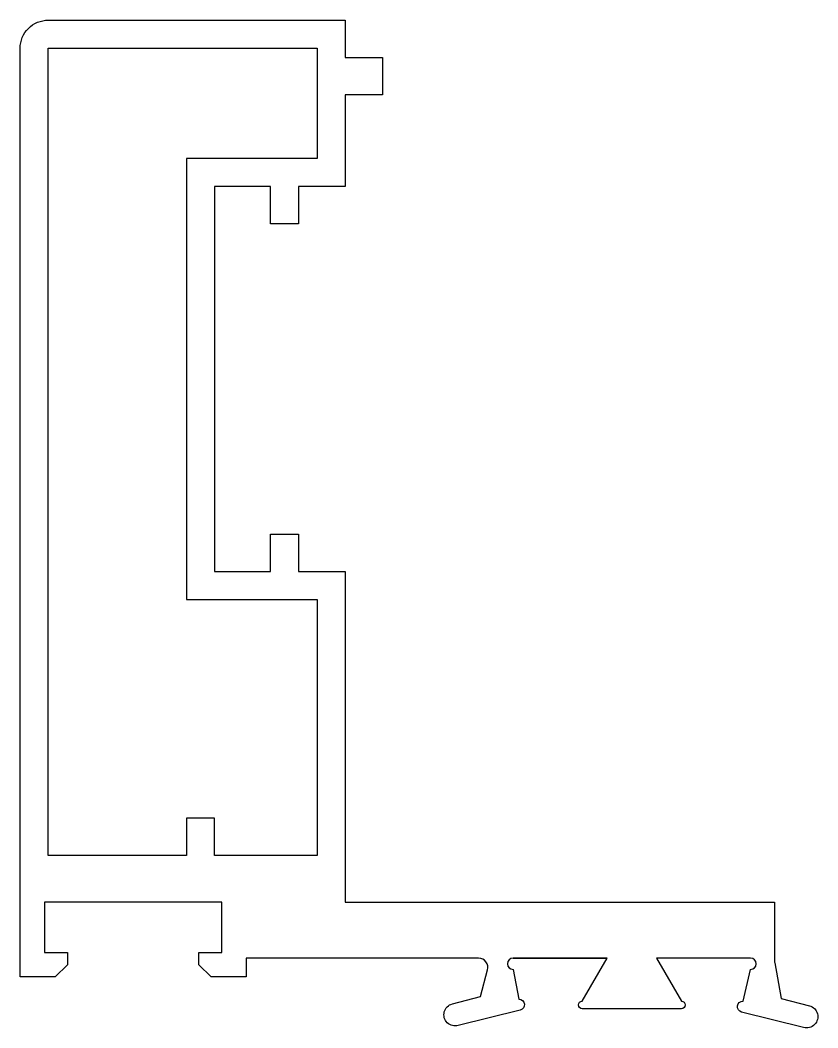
# Model space of a CAD drawing. Extents: x 151.8 to 194.5, y 184.4 to 238.3.
import ezdxf

# ---------------------------------------------------------------- set-up
doc = ezdxf.new("R2010")
doc.units = 0
doc.layers.get('0').update_dxf_attribs({"linetype": 'CONTINUOUS'})

msp = doc.modelspace()

# ---------------------------------------------------------------- linework, layer by layer
msp.add_lwpolyline([(169.228, 208.814), (169.228, 191.114), (192.228, 191.114), (192.228, 187.953, 0.044645), (192.236, 187.864), (192.578, 185.967), (194.089, 185.57, -1.019099), (193.776, 184.412), (190.462, 185.233, -0.888706), (190.537, 185.824), (190.943, 187.514, 1), (190.943, 188.114), (185.91, 188.114), (187.238, 185.814, -1), (187.238, 185.414), (184.582, 185.414), (181.926, 185.414, -1), (181.926, 185.814), (183.254, 188.114), (178.221, 188.114), (183.254, 188.114), (178.221, 188.114, 1), (178.221, 187.514), (178.527, 185.924, -0.888706), (178.602, 185.333), (175.288, 184.512, -1.019099), (174.975, 185.67), (176.486, 186.067), (176.858, 187.487, 0.491471), (176.375, 188.114), (163.928, 188.114), (163.928, 187.114), (162.048, 187.114), (161.398, 187.764), (161.398, 188.414), (162.628, 188.414), (162.628, 191.114), (153.128, 191.114), (153.128, 188.414), (154.358, 188.414), (154.358, 187.764), (153.708, 187.114), (151.828, 187.114), (151.828, 236.814, -0.414214), (153.328, 238.314), (169.228, 238.314), (169.228, 236.314), (171.228, 236.314), (171.228, 234.314), (169.228, 234.314), (169.228, 229.414), (166.728, 229.414), (166.728, 227.414), (165.228, 227.414), (165.228, 229.414), (162.228, 229.414), (162.228, 208.814), (165.228, 208.814), (165.228, 210.814), (166.728, 210.814), (166.728, 208.814)], format="xyb", close=True)
msp.add_lwpolyline([(160.728, 193.614), (153.328, 193.614), (153.328, 236.814), (167.728, 236.814), (167.728, 230.914), (160.728, 230.914), (160.728, 207.314), (167.728, 207.314), (167.728, 193.614), (162.228, 193.614), (162.228, 195.614), (160.728, 195.614)], close=True)

doc.saveas('drawing.dxf')
